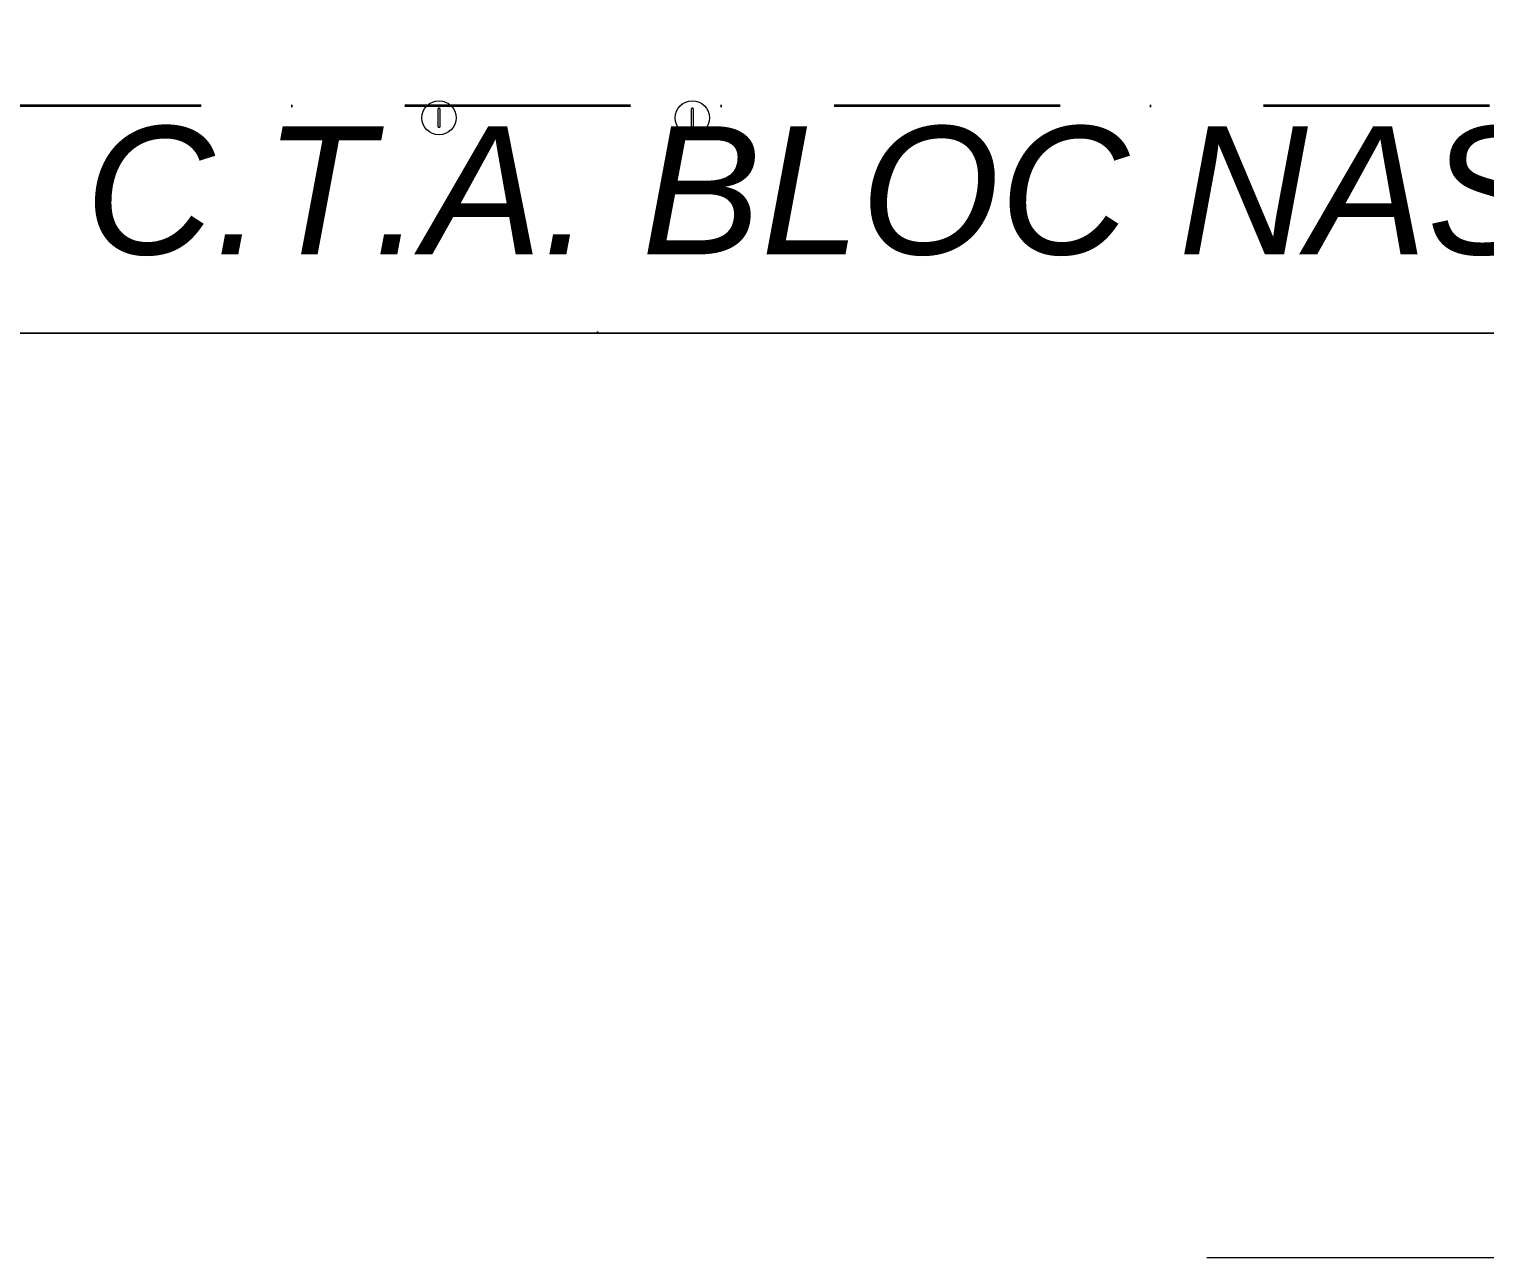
# Model space of a CAD drawing. Header units: millimetres. Extents: x 1322820 to 1391563, y 1051909 to 1098256.
# Drawn here: x 1330794 to 1331930, y 1081421 to 1082381 of the extents above; entities that cross this region are included whole.
import ezdxf
from ezdxf.enums import TextEntityAlignment as Align

# ---------------------------------------------------------------- set-up
doc = ezdxf.new("R2010")
doc.units = ezdxf.units.MM
doc.header["$MEASUREMENT"] = 0
doc.linetypes.add('AStair_dashed', pattern=[1800, 800, -1000])
doc.linetypes.add('Dot & Dashed', pattern=[335.138881, 176.388884, -88.194442, 0, -70.555556])
doc.layers.get('0').update_dxf_attribs({"true_color": 0x787878})
for name, color, linetype, lineweight, true_color in [('instalatii - echipamente_Pen_No__21', 7, 'Continuous', 20, 0x787878), ('New_arhitectura - axe_Pen_No__201', 7, 'Continuous', 35, 0x787878), ('New_instalatii - echipamente_Pen_No__1', 7, 'Continuous', 13, 0x787878), ('New_instalatii - echipamente_Pen_No__21', 7, 'Continuous', 20, 0x787878)]:
    doc.layers.add(name, color=color, linetype=linetype, lineweight=lineweight, true_color=true_color)
doc.layers.add('New_arhitectura - axe', color=7, linetype='Continuous', true_color=0x787878)
doc.styles.add('GENERATED_STYLE_1', font='arialbd.ttf')
doc.styles.add('GENERATED_STYLE_3', font='ariali.ttf')

# ---------------------------------------------------------------- blocks, each defined once
blk = doc.blocks.new('Standard grid marker_8')
at = {"layer": 'New_arhitectura - axe_Pen_No__201', "linetype": 'Dot & Dashed', "lineweight": 35}
blk.add_line((1000, 0), (22646.9, 0), dxfattribs=at)
at = {"layer": 'New_arhitectura - axe_Pen_No__201', "lineweight": 35, "style": 'GENERATED_STYLE_1'}
blk.add_attdef('AC_MarkerText_1', text='', height=125, rotation=180, dxfattribs=at).set_placement((23752.9, 6.1), align=Align.MIDDLE_CENTER)
blk = doc.blocks.new('terasa')
at = {"layer": 'instalatii - echipamente_Pen_No__21', "linetype": 'Continuous', "lineweight": 20}
for p, q in [((1331112.642, 1082317.794), (1331112.642, 1082304.937)), ((1331114.62, 1082304.937), (1331114.62, 1082317.794)), ((1331310.444, 1082317.794), (1331310.444, 1082304.937)), ((1331312.422, 1082304.937), (1331312.422, 1082317.794)), ((1331237.257, 1082143.233), (1329853.899, 1082143.233)), ((1331237.257, 1082143.233), (1331237.257, 1082144.47)), ((1331237.257, 1082144.47), (1331237.257, 1082143.233)), ((1332620.616, 1082143.233), (1331237.257, 1082143.233))]:
    blk.add_line(p, q, dxfattribs=at)
at = {"layer": 'instalatii - echipamente_Pen_No__21', "linetype": 'Continuous', "lineweight": 20, "flags": 128}
for points in [[(1331113.631, 1082318.783), (1331113.61, 1082318.783), (1331113.599, 1082318.783), (1331113.586, 1082318.783), (1331113.571, 1082318.782), (1331113.56, 1082318.782), (1331113.549, 1082318.782), (1331113.537, 1082318.781), (1331113.524, 1082318.78), (1331113.511, 1082318.779), (1331113.499, 1082318.778), (1331113.486, 1082318.777), (1331113.472, 1082318.775), (1331113.459, 1082318.772), (1331113.445, 1082318.77), (1331113.43, 1082318.767), (1331113.415, 1082318.763), (1331113.399, 1082318.759), (1331113.382, 1082318.754), (1331113.365, 1082318.748), (1331113.346, 1082318.742), (1331113.336, 1082318.739), (1331113.326, 1082318.735), (1331113.316, 1082318.731), (1331113.305, 1082318.727), (1331113.295, 1082318.723), (1331113.284, 1082318.719), (1331113.274, 1082318.715), (1331113.263, 1082318.711), (1331113.252, 1082318.706), (1331113.242, 1082318.702), (1331113.231, 1082318.697), (1331113.221, 1082318.693), (1331113.21, 1082318.688), (1331113.2, 1082318.684), (1331113.19, 1082318.679), (1331113.18, 1082318.675), (1331113.171, 1082318.67), (1331113.161, 1082318.665), (1331113.152, 1082318.661), (1331113.135, 1082318.652), (1331113.119, 1082318.644), (1331113.105, 1082318.635), (1331113.091, 1082318.627), (1331113.078, 1082318.619), (1331113.066, 1082318.611), (1331113.054, 1082318.603), (1331113.043, 1082318.595), (1331113.033, 1082318.587), (1331113.023, 1082318.579), (1331113.013, 1082318.571), (1331113.004, 1082318.562), (1331112.994, 1082318.554), (1331112.985, 1082318.545), (1331112.976, 1082318.537), (1331112.967, 1082318.528), (1331112.958, 1082318.519), (1331112.949, 1082318.511), (1331112.94, 1082318.502), (1331112.931, 1082318.493), (1331112.923, 1082318.484), (1331112.914, 1082318.475), (1331112.905, 1082318.467), (1331112.896, 1082318.458), (1331112.888, 1082318.449), (1331112.879, 1082318.439), (1331112.871, 1082318.43), (1331112.862, 1082318.421), (1331112.854, 1082318.411), (1331112.845, 1082318.401), (1331112.837, 1082318.391), (1331112.829, 1082318.381), (1331112.821, 1082318.37), (1331112.813, 1082318.358), (1331112.805, 1082318.346), (1331112.797, 1082318.333), (1331112.789, 1082318.319), (1331112.78, 1082318.305), (1331112.772, 1082318.289), (1331112.763, 1082318.272), (1331112.759, 1082318.263), (1331112.754, 1082318.253), (1331112.75, 1082318.244), (1331112.745, 1082318.234), (1331112.741, 1082318.224), (1331112.736, 1082318.214), (1331112.732, 1082318.203), (1331112.727, 1082318.193), (1331112.722, 1082318.182), (1331112.718, 1082318.171), (1331112.714, 1082318.161), (1331112.709, 1082318.15), (1331112.705, 1082318.139), (1331112.701, 1082318.129), (1331112.697, 1082318.118), (1331112.693, 1082318.108), (1331112.689, 1082318.098), (1331112.686, 1082318.088), (1331112.682, 1082318.078), (1331112.679, 1082318.069), (1331112.673, 1082318.05), (1331112.668, 1082318.033), (1331112.664, 1082318.017), (1331112.66, 1082318.001), (1331112.656, 1082317.986), (1331112.653, 1082317.972), (1331112.651, 1082317.958), (1331112.649, 1082317.945), (1331112.647, 1082317.932), (1331112.646, 1082317.919), (1331112.645, 1082317.906), (1331112.644, 1082317.894), (1331112.643, 1082317.882), (1331112.643, 1082317.87), (1331112.642, 1082317.859), (1331112.642, 1082317.848), (1331112.642, 1082317.834), (1331112.642, 1082317.821), (1331112.642, 1082317.794)], [(1331114.62, 1082317.794), (1331114.62, 1082317.814), (1331114.62, 1082317.825), (1331114.62, 1082317.838), (1331114.62, 1082317.853), (1331114.619, 1082317.864), (1331114.619, 1082317.876), (1331114.618, 1082317.888), (1331114.617, 1082317.9), (1331114.616, 1082317.913), (1331114.615, 1082317.926), (1331114.614, 1082317.939), (1331114.612, 1082317.952), (1331114.61, 1082317.965), (1331114.607, 1082317.979), (1331114.604, 1082317.994), (1331114.6, 1082318.009), (1331114.596, 1082318.025), (1331114.591, 1082318.042), (1331114.586, 1082318.059), (1331114.579, 1082318.078), (1331114.576, 1082318.088), (1331114.572, 1082318.098), (1331114.569, 1082318.108), (1331114.565, 1082318.118), (1331114.561, 1082318.129), (1331114.557, 1082318.139), (1331114.552, 1082318.15), (1331114.548, 1082318.161), (1331114.544, 1082318.171), (1331114.539, 1082318.182), (1331114.535, 1082318.193), (1331114.53, 1082318.203), (1331114.526, 1082318.214), (1331114.521, 1082318.224), (1331114.517, 1082318.234), (1331114.512, 1082318.244), (1331114.507, 1082318.253), (1331114.503, 1082318.263), (1331114.498, 1082318.272), (1331114.49, 1082318.289), (1331114.481, 1082318.305), (1331114.473, 1082318.319), (1331114.465, 1082318.333), (1331114.457, 1082318.346), (1331114.449, 1082318.358), (1331114.441, 1082318.37), (1331114.432, 1082318.381), (1331114.424, 1082318.391), (1331114.416, 1082318.401), (1331114.408, 1082318.411), (1331114.4, 1082318.421), (1331114.391, 1082318.43), (1331114.383, 1082318.439), (1331114.374, 1082318.449), (1331114.365, 1082318.458), (1331114.357, 1082318.467), (1331114.348, 1082318.475), (1331114.339, 1082318.484), (1331114.33, 1082318.493), (1331114.322, 1082318.502), (1331114.313, 1082318.511), (1331114.304, 1082318.519), (1331114.295, 1082318.528), (1331114.286, 1082318.537), (1331114.277, 1082318.545), (1331114.268, 1082318.554), (1331114.258, 1082318.562), (1331114.249, 1082318.571), (1331114.239, 1082318.579), (1331114.229, 1082318.587), (1331114.218, 1082318.595), (1331114.207, 1082318.603), (1331114.196, 1082318.611), (1331114.184, 1082318.619), (1331114.171, 1082318.627), (1331114.157, 1082318.635), (1331114.142, 1082318.644), (1331114.127, 1082318.652), (1331114.109, 1082318.661), (1331114.1, 1082318.665), (1331114.091, 1082318.67), (1331114.082, 1082318.675), (1331114.072, 1082318.679), (1331114.062, 1082318.684), (1331114.051, 1082318.688), (1331114.041, 1082318.693), (1331114.031, 1082318.697), (1331114.02, 1082318.702), (1331114.009, 1082318.706), (1331113.999, 1082318.711), (1331113.988, 1082318.715), (1331113.977, 1082318.719), (1331113.967, 1082318.723), (1331113.956, 1082318.727), (1331113.946, 1082318.731), (1331113.936, 1082318.735), (1331113.926, 1082318.739), (1331113.916, 1082318.742), (1331113.906, 1082318.745), (1331113.888, 1082318.751), (1331113.871, 1082318.756), (1331113.855, 1082318.761), (1331113.839, 1082318.765), (1331113.824, 1082318.768), (1331113.81, 1082318.771), (1331113.796, 1082318.774), (1331113.783, 1082318.776), (1331113.77, 1082318.777), (1331113.757, 1082318.779), (1331113.744, 1082318.78), (1331113.731, 1082318.781), (1331113.719, 1082318.781), (1331113.707, 1082318.782), (1331113.696, 1082318.782), (1331113.685, 1082318.783), (1331113.671, 1082318.783), (1331113.658, 1082318.783), (1331113.631, 1082318.783)], [(1331311.433, 1082318.783), (1331311.412, 1082318.783), (1331311.402, 1082318.783), (1331311.389, 1082318.783), (1331311.373, 1082318.782), (1331311.363, 1082318.782), (1331311.351, 1082318.782), (1331311.339, 1082318.781), (1331311.326, 1082318.78), (1331311.314, 1082318.779), (1331311.301, 1082318.778), (1331311.288, 1082318.777), (1331311.275, 1082318.775), (1331311.261, 1082318.772), (1331311.247, 1082318.77), (1331311.232, 1082318.767), (1331311.217, 1082318.763), (1331311.201, 1082318.759), (1331311.185, 1082318.754), (1331311.167, 1082318.748), (1331311.148, 1082318.742), (1331311.138, 1082318.739), (1331311.128, 1082318.735), (1331311.118, 1082318.731), (1331311.108, 1082318.727), (1331311.097, 1082318.723), (1331311.087, 1082318.719), (1331311.076, 1082318.715), (1331311.065, 1082318.711), (1331311.055, 1082318.706), (1331311.044, 1082318.702), (1331311.033, 1082318.697), (1331311.023, 1082318.693), (1331311.013, 1082318.688), (1331311.002, 1082318.684), (1331310.992, 1082318.679), (1331310.982, 1082318.675), (1331310.973, 1082318.67), (1331310.963, 1082318.665), (1331310.954, 1082318.661), (1331310.937, 1082318.652), (1331310.921, 1082318.644), (1331310.907, 1082318.635), (1331310.893, 1082318.627), (1331310.88, 1082318.619), (1331310.868, 1082318.611), (1331310.857, 1082318.603), (1331310.846, 1082318.595), (1331310.835, 1082318.587), (1331310.825, 1082318.579), (1331310.815, 1082318.571), (1331310.806, 1082318.562), (1331310.796, 1082318.554), (1331310.787, 1082318.545), (1331310.778, 1082318.537), (1331310.769, 1082318.528), (1331310.76, 1082318.519), (1331310.751, 1082318.511), (1331310.742, 1082318.502), (1331310.734, 1082318.493), (1331310.725, 1082318.484), (1331310.716, 1082318.475), (1331310.707, 1082318.467), (1331310.699, 1082318.458), (1331310.69, 1082318.449), (1331310.681, 1082318.439), (1331310.673, 1082318.43), (1331310.664, 1082318.421), (1331310.656, 1082318.411), (1331310.648, 1082318.401), (1331310.64, 1082318.391), (1331310.631, 1082318.381), (1331310.623, 1082318.37), (1331310.615, 1082318.358), (1331310.607, 1082318.346), (1331310.599, 1082318.333), (1331310.591, 1082318.319), (1331310.583, 1082318.305), (1331310.574, 1082318.289), (1331310.565, 1082318.272), (1331310.561, 1082318.263), (1331310.556, 1082318.253), (1331310.552, 1082318.244), (1331310.547, 1082318.234), (1331310.543, 1082318.224), (1331310.538, 1082318.214), (1331310.534, 1082318.203), (1331310.529, 1082318.193), (1331310.525, 1082318.182), (1331310.52, 1082318.171), (1331310.516, 1082318.161), (1331310.512, 1082318.15), (1331310.507, 1082318.139), (1331310.503, 1082318.129), (1331310.499, 1082318.118), (1331310.495, 1082318.108), (1331310.492, 1082318.098), (1331310.488, 1082318.088), (1331310.485, 1082318.078), (1331310.481, 1082318.069), (1331310.476, 1082318.05), (1331310.47, 1082318.033), (1331310.466, 1082318.017), (1331310.462, 1082318.001), (1331310.459, 1082317.986), (1331310.456, 1082317.972), (1331310.453, 1082317.958), (1331310.451, 1082317.945), (1331310.45, 1082317.932), (1331310.448, 1082317.919), (1331310.447, 1082317.906), (1331310.446, 1082317.894), (1331310.445, 1082317.882), (1331310.445, 1082317.87), (1331310.445, 1082317.859), (1331310.444, 1082317.848), (1331310.444, 1082317.834), (1331310.444, 1082317.821), (1331310.444, 1082317.794)], [(1331312.422, 1082317.794), (1331312.422, 1082317.814), (1331312.422, 1082317.825), (1331312.422, 1082317.838), (1331312.422, 1082317.853), (1331312.421, 1082317.864), (1331312.421, 1082317.876), (1331312.42, 1082317.888), (1331312.42, 1082317.9), (1331312.419, 1082317.913), (1331312.417, 1082317.926), (1331312.416, 1082317.939), (1331312.414, 1082317.952), (1331312.412, 1082317.965), (1331312.409, 1082317.979), (1331312.406, 1082317.994), (1331312.402, 1082318.009), (1331312.398, 1082318.025), (1331312.393, 1082318.042), (1331312.388, 1082318.059), (1331312.381, 1082318.078), (1331312.378, 1082318.088), (1331312.374, 1082318.098), (1331312.371, 1082318.108), (1331312.367, 1082318.118), (1331312.363, 1082318.129), (1331312.359, 1082318.139), (1331312.355, 1082318.15), (1331312.35, 1082318.161), (1331312.346, 1082318.171), (1331312.341, 1082318.182), (1331312.337, 1082318.193), (1331312.332, 1082318.203), (1331312.328, 1082318.214), (1331312.323, 1082318.224), (1331312.319, 1082318.234), (1331312.314, 1082318.244), (1331312.31, 1082318.253), (1331312.305, 1082318.263), (1331312.301, 1082318.272), (1331312.292, 1082318.289), (1331312.283, 1082318.305), (1331312.275, 1082318.319), (1331312.267, 1082318.333), (1331312.259, 1082318.346), (1331312.251, 1082318.358), (1331312.243, 1082318.37), (1331312.235, 1082318.381), (1331312.227, 1082318.391), (1331312.218, 1082318.401), (1331312.21, 1082318.411), (1331312.202, 1082318.421), (1331312.193, 1082318.43), (1331312.185, 1082318.439), (1331312.176, 1082318.449), (1331312.168, 1082318.458), (1331312.159, 1082318.467), (1331312.15, 1082318.475), (1331312.141, 1082318.484), (1331312.132, 1082318.493), (1331312.124, 1082318.502), (1331312.115, 1082318.511), (1331312.106, 1082318.519), (1331312.097, 1082318.528), (1331312.088, 1082318.537), (1331312.079, 1082318.545), (1331312.07, 1082318.554), (1331312.06, 1082318.562), (1331312.051, 1082318.571), (1331312.041, 1082318.579), (1331312.031, 1082318.587), (1331312.02, 1082318.595), (1331312.01, 1082318.603), (1331311.998, 1082318.611), (1331311.986, 1082318.619), (1331311.973, 1082318.627), (1331311.959, 1082318.635), (1331311.945, 1082318.644), (1331311.929, 1082318.652), (1331311.912, 1082318.661), (1331311.903, 1082318.665), (1331311.893, 1082318.67), (1331311.884, 1082318.675), (1331311.874, 1082318.679), (1331311.864, 1082318.684), (1331311.854, 1082318.688), (1331311.843, 1082318.693), (1331311.833, 1082318.697), (1331311.822, 1082318.702), (1331311.812, 1082318.706), (1331311.801, 1082318.711), (1331311.79, 1082318.715), (1331311.78, 1082318.719), (1331311.769, 1082318.723), (1331311.759, 1082318.727), (1331311.748, 1082318.731), (1331311.738, 1082318.735), (1331311.728, 1082318.739), (1331311.718, 1082318.742), (1331311.709, 1082318.745), (1331311.69, 1082318.751), (1331311.673, 1082318.756), (1331311.657, 1082318.761), (1331311.641, 1082318.765), (1331311.626, 1082318.768), (1331311.612, 1082318.771), (1331311.598, 1082318.774), (1331311.585, 1082318.776), (1331311.572, 1082318.777), (1331311.559, 1082318.779), (1331311.546, 1082318.78), (1331311.533, 1082318.781), (1331311.521, 1082318.781), (1331311.509, 1082318.782), (1331311.498, 1082318.782), (1331311.487, 1082318.783), (1331311.473, 1082318.783), (1331311.461, 1082318.783), (1331311.433, 1082318.783)], [(1331112.642, 1082304.937), (1331112.642, 1082304.916), (1331112.642, 1082304.905), (1331112.642, 1082304.892), (1331112.642, 1082304.877), (1331112.643, 1082304.866), (1331112.643, 1082304.855), (1331112.644, 1082304.843), (1331112.644, 1082304.83), (1331112.645, 1082304.818), (1331112.647, 1082304.805), (1331112.648, 1082304.792), (1331112.65, 1082304.779), (1331112.652, 1082304.765), (1331112.655, 1082304.751), (1331112.658, 1082304.737), (1331112.662, 1082304.722), (1331112.666, 1082304.706), (1331112.671, 1082304.689), (1331112.676, 1082304.671), (1331112.682, 1082304.652), (1331112.686, 1082304.643), (1331112.689, 1082304.633), (1331112.693, 1082304.622), (1331112.697, 1082304.612), (1331112.701, 1082304.602), (1331112.705, 1082304.591), (1331112.709, 1082304.58), (1331112.714, 1082304.57), (1331112.718, 1082304.559), (1331112.722, 1082304.548), (1331112.727, 1082304.538), (1331112.732, 1082304.527), (1331112.736, 1082304.517), (1331112.741, 1082304.507), (1331112.745, 1082304.497), (1331112.75, 1082304.487), (1331112.754, 1082304.477), (1331112.759, 1082304.468), (1331112.763, 1082304.459), (1331112.772, 1082304.442), (1331112.78, 1082304.426), (1331112.789, 1082304.411), (1331112.797, 1082304.397), (1331112.805, 1082304.384), (1331112.813, 1082304.372), (1331112.821, 1082304.361), (1331112.829, 1082304.35), (1331112.837, 1082304.339), (1331112.845, 1082304.329), (1331112.854, 1082304.319), (1331112.862, 1082304.31), (1331112.871, 1082304.3), (1331112.879, 1082304.291), (1331112.888, 1082304.282), (1331112.896, 1082304.273), (1331112.905, 1082304.264), (1331112.914, 1082304.255), (1331112.923, 1082304.246), (1331112.931, 1082304.237), (1331112.94, 1082304.229), (1331112.949, 1082304.22), (1331112.958, 1082304.211), (1331112.967, 1082304.202), (1331112.976, 1082304.194), (1331112.985, 1082304.185), (1331112.994, 1082304.177), (1331113.004, 1082304.168), (1331113.013, 1082304.16), (1331113.023, 1082304.152), (1331113.033, 1082304.144), (1331113.043, 1082304.136), (1331113.054, 1082304.127), (1331113.066, 1082304.119), (1331113.078, 1082304.111), (1331113.091, 1082304.103), (1331113.105, 1082304.095), (1331113.119, 1082304.087), (1331113.135, 1082304.078), (1331113.152, 1082304.07), (1331113.161, 1082304.065), (1331113.171, 1082304.061), (1331113.18, 1082304.056), (1331113.19, 1082304.051), (1331113.2, 1082304.047), (1331113.21, 1082304.042), (1331113.221, 1082304.038), (1331113.231, 1082304.033), (1331113.242, 1082304.029), (1331113.252, 1082304.024), (1331113.263, 1082304.02), (1331113.274, 1082304.016), (1331113.284, 1082304.011), (1331113.295, 1082304.007), (1331113.305, 1082304.003), (1331113.316, 1082303.999), (1331113.326, 1082303.996), (1331113.336, 1082303.992), (1331113.346, 1082303.989), (1331113.355, 1082303.985), (1331113.374, 1082303.979), (1331113.391, 1082303.974), (1331113.407, 1082303.97), (1331113.423, 1082303.966), (1331113.438, 1082303.962), (1331113.452, 1082303.959), (1331113.466, 1082303.957), (1331113.479, 1082303.955), (1331113.492, 1082303.953), (1331113.505, 1082303.952), (1331113.518, 1082303.951), (1331113.53, 1082303.95), (1331113.543, 1082303.949), (1331113.555, 1082303.949), (1331113.566, 1082303.948), (1331113.577, 1082303.948), (1331113.591, 1082303.948), (1331113.603, 1082303.948), (1331113.631, 1082303.948)], [(1331113.631, 1082303.948), (1331113.652, 1082303.948), (1331113.662, 1082303.948), (1331113.675, 1082303.948), (1331113.69, 1082303.948), (1331113.701, 1082303.948), (1331113.713, 1082303.949), (1331113.725, 1082303.949), (1331113.738, 1082303.95), (1331113.75, 1082303.951), (1331113.763, 1082303.952), (1331113.776, 1082303.954), (1331113.789, 1082303.956), (1331113.803, 1082303.958), (1331113.817, 1082303.961), (1331113.831, 1082303.964), (1331113.847, 1082303.968), (1331113.863, 1082303.972), (1331113.879, 1082303.977), (1331113.897, 1082303.982), (1331113.916, 1082303.989), (1331113.926, 1082303.992), (1331113.936, 1082303.996), (1331113.946, 1082303.999), (1331113.956, 1082304.003), (1331113.967, 1082304.007), (1331113.977, 1082304.011), (1331113.988, 1082304.016), (1331113.999, 1082304.02), (1331114.009, 1082304.024), (1331114.02, 1082304.029), (1331114.031, 1082304.033), (1331114.041, 1082304.038), (1331114.051, 1082304.042), (1331114.062, 1082304.047), (1331114.072, 1082304.051), (1331114.082, 1082304.056), (1331114.091, 1082304.061), (1331114.1, 1082304.065), (1331114.109, 1082304.07), (1331114.127, 1082304.078), (1331114.142, 1082304.087), (1331114.157, 1082304.095), (1331114.171, 1082304.103), (1331114.184, 1082304.111), (1331114.196, 1082304.119), (1331114.207, 1082304.127), (1331114.218, 1082304.136), (1331114.229, 1082304.144), (1331114.239, 1082304.152), (1331114.249, 1082304.16), (1331114.258, 1082304.168), (1331114.268, 1082304.177), (1331114.277, 1082304.185), (1331114.286, 1082304.194), (1331114.295, 1082304.202), (1331114.304, 1082304.211), (1331114.313, 1082304.22), (1331114.322, 1082304.229), (1331114.33, 1082304.237), (1331114.339, 1082304.246), (1331114.348, 1082304.255), (1331114.357, 1082304.264), (1331114.365, 1082304.273), (1331114.374, 1082304.282), (1331114.383, 1082304.291), (1331114.391, 1082304.3), (1331114.4, 1082304.31), (1331114.408, 1082304.319), (1331114.416, 1082304.329), (1331114.424, 1082304.339), (1331114.432, 1082304.35), (1331114.441, 1082304.361), (1331114.449, 1082304.372), (1331114.457, 1082304.384), (1331114.465, 1082304.397), (1331114.473, 1082304.411), (1331114.481, 1082304.426), (1331114.49, 1082304.442), (1331114.498, 1082304.459), (1331114.503, 1082304.468), (1331114.507, 1082304.477), (1331114.512, 1082304.487), (1331114.517, 1082304.497), (1331114.521, 1082304.507), (1331114.526, 1082304.517), (1331114.53, 1082304.527), (1331114.535, 1082304.538), (1331114.539, 1082304.548), (1331114.544, 1082304.559), (1331114.548, 1082304.57), (1331114.552, 1082304.58), (1331114.557, 1082304.591), (1331114.561, 1082304.602), (1331114.565, 1082304.612), (1331114.569, 1082304.622), (1331114.572, 1082304.633), (1331114.576, 1082304.643), (1331114.579, 1082304.652), (1331114.582, 1082304.662), (1331114.588, 1082304.68), (1331114.594, 1082304.697), (1331114.598, 1082304.714), (1331114.602, 1082304.729), (1331114.605, 1082304.744), (1331114.608, 1082304.758), (1331114.611, 1082304.772), (1331114.613, 1082304.785), (1331114.614, 1082304.798), (1331114.616, 1082304.811), (1331114.617, 1082304.824), (1331114.618, 1082304.837), (1331114.618, 1082304.849), (1331114.619, 1082304.861), (1331114.619, 1082304.872), (1331114.62, 1082304.883), (1331114.62, 1082304.897), (1331114.62, 1082304.909), (1331114.62, 1082304.937)], [(1331310.444, 1082304.937), (1331310.444, 1082304.916), (1331310.444, 1082304.905), (1331310.444, 1082304.892), (1331310.444, 1082304.877), (1331310.445, 1082304.866), (1331310.445, 1082304.855), (1331310.446, 1082304.843), (1331310.447, 1082304.83), (1331310.448, 1082304.818), (1331310.449, 1082304.805), (1331310.45, 1082304.792), (1331310.452, 1082304.779), (1331310.454, 1082304.765), (1331310.457, 1082304.751), (1331310.46, 1082304.737), (1331310.464, 1082304.722), (1331310.468, 1082304.706), (1331310.473, 1082304.689), (1331310.478, 1082304.671), (1331310.485, 1082304.652), (1331310.488, 1082304.643), (1331310.492, 1082304.633), (1331310.495, 1082304.622), (1331310.499, 1082304.612), (1331310.503, 1082304.602), (1331310.507, 1082304.591), (1331310.512, 1082304.58), (1331310.516, 1082304.57), (1331310.52, 1082304.559), (1331310.525, 1082304.548), (1331310.529, 1082304.538), (1331310.534, 1082304.527), (1331310.538, 1082304.517), (1331310.543, 1082304.507), (1331310.547, 1082304.497), (1331310.552, 1082304.487), (1331310.556, 1082304.477), (1331310.561, 1082304.468), (1331310.565, 1082304.459), (1331310.574, 1082304.442), (1331310.583, 1082304.426), (1331310.591, 1082304.411), (1331310.599, 1082304.397), (1331310.607, 1082304.384), (1331310.615, 1082304.372), (1331310.623, 1082304.361), (1331310.631, 1082304.35), (1331310.64, 1082304.339), (1331310.648, 1082304.329), (1331310.656, 1082304.319), (1331310.664, 1082304.31), (1331310.673, 1082304.3), (1331310.681, 1082304.291), (1331310.69, 1082304.282), (1331310.699, 1082304.273), (1331310.707, 1082304.264), (1331310.716, 1082304.255), (1331310.725, 1082304.246), (1331310.734, 1082304.237), (1331310.742, 1082304.229), (1331310.751, 1082304.22), (1331310.76, 1082304.211), (1331310.769, 1082304.202), (1331310.778, 1082304.194), (1331310.787, 1082304.185), (1331310.796, 1082304.177), (1331310.806, 1082304.168), (1331310.815, 1082304.16), (1331310.825, 1082304.152), (1331310.835, 1082304.144), (1331310.846, 1082304.136), (1331310.857, 1082304.127), (1331310.868, 1082304.119), (1331310.88, 1082304.111), (1331310.893, 1082304.103), (1331310.907, 1082304.095), (1331310.921, 1082304.087), (1331310.937, 1082304.078), (1331310.954, 1082304.07), (1331310.963, 1082304.065), (1331310.973, 1082304.061), (1331310.982, 1082304.056), (1331310.992, 1082304.051), (1331311.002, 1082304.047), (1331311.013, 1082304.042), (1331311.023, 1082304.038), (1331311.033, 1082304.033), (1331311.044, 1082304.029), (1331311.055, 1082304.024), (1331311.065, 1082304.02), (1331311.076, 1082304.016), (1331311.087, 1082304.011), (1331311.097, 1082304.007), (1331311.108, 1082304.003), (1331311.118, 1082303.999), (1331311.128, 1082303.996), (1331311.138, 1082303.992), (1331311.148, 1082303.989), (1331311.157, 1082303.985), (1331311.176, 1082303.979), (1331311.193, 1082303.974), (1331311.209, 1082303.97), (1331311.225, 1082303.966), (1331311.24, 1082303.962), (1331311.254, 1082303.959), (1331311.268, 1082303.957), (1331311.281, 1082303.955), (1331311.294, 1082303.953), (1331311.307, 1082303.952), (1331311.32, 1082303.951), (1331311.333, 1082303.95), (1331311.345, 1082303.949), (1331311.357, 1082303.949), (1331311.368, 1082303.948), (1331311.379, 1082303.948), (1331311.393, 1082303.948), (1331311.406, 1082303.948), (1331311.433, 1082303.948)], [(1331311.433, 1082303.948), (1331311.454, 1082303.948), (1331311.464, 1082303.948), (1331311.478, 1082303.948), (1331311.493, 1082303.948), (1331311.504, 1082303.948), (1331311.515, 1082303.949), (1331311.527, 1082303.949), (1331311.54, 1082303.95), (1331311.552, 1082303.951), (1331311.565, 1082303.952), (1331311.578, 1082303.954), (1331311.592, 1082303.956), (1331311.605, 1082303.958), (1331311.619, 1082303.961), (1331311.634, 1082303.964), (1331311.649, 1082303.968), (1331311.665, 1082303.972), (1331311.682, 1082303.977), (1331311.699, 1082303.982), (1331311.718, 1082303.989), (1331311.728, 1082303.992), (1331311.738, 1082303.996), (1331311.748, 1082303.999), (1331311.759, 1082304.003), (1331311.769, 1082304.007), (1331311.78, 1082304.011), (1331311.79, 1082304.016), (1331311.801, 1082304.02), (1331311.812, 1082304.024), (1331311.822, 1082304.029), (1331311.833, 1082304.033), (1331311.843, 1082304.038), (1331311.854, 1082304.042), (1331311.864, 1082304.047), (1331311.874, 1082304.051), (1331311.884, 1082304.056), (1331311.893, 1082304.061), (1331311.903, 1082304.065), (1331311.912, 1082304.07), (1331311.929, 1082304.078), (1331311.945, 1082304.087), (1331311.959, 1082304.095), (1331311.973, 1082304.103), (1331311.986, 1082304.111), (1331311.998, 1082304.119), (1331312.01, 1082304.127), (1331312.02, 1082304.136), (1331312.031, 1082304.144), (1331312.041, 1082304.152), (1331312.051, 1082304.16), (1331312.06, 1082304.168), (1331312.07, 1082304.177), (1331312.079, 1082304.185), (1331312.088, 1082304.194), (1331312.097, 1082304.202), (1331312.106, 1082304.211), (1331312.115, 1082304.22), (1331312.124, 1082304.229), (1331312.132, 1082304.237), (1331312.141, 1082304.246), (1331312.15, 1082304.255), (1331312.159, 1082304.264), (1331312.168, 1082304.273), (1331312.176, 1082304.282), (1331312.185, 1082304.291), (1331312.193, 1082304.3), (1331312.202, 1082304.31), (1331312.21, 1082304.319), (1331312.218, 1082304.329), (1331312.227, 1082304.339), (1331312.235, 1082304.35), (1331312.243, 1082304.361), (1331312.251, 1082304.372), (1331312.259, 1082304.384), (1331312.267, 1082304.397), (1331312.275, 1082304.411), (1331312.283, 1082304.426), (1331312.292, 1082304.442), (1331312.301, 1082304.459), (1331312.305, 1082304.468), (1331312.31, 1082304.477), (1331312.314, 1082304.487), (1331312.319, 1082304.497), (1331312.323, 1082304.507), (1331312.328, 1082304.517), (1331312.332, 1082304.527), (1331312.337, 1082304.538), (1331312.341, 1082304.548), (1331312.346, 1082304.559), (1331312.35, 1082304.57), (1331312.355, 1082304.58), (1331312.359, 1082304.591), (1331312.363, 1082304.602), (1331312.367, 1082304.612), (1331312.371, 1082304.622), (1331312.374, 1082304.633), (1331312.378, 1082304.643), (1331312.381, 1082304.652), (1331312.385, 1082304.662), (1331312.391, 1082304.68), (1331312.396, 1082304.697), (1331312.4, 1082304.714), (1331312.404, 1082304.729), (1331312.408, 1082304.744), (1331312.41, 1082304.758), (1331312.413, 1082304.772), (1331312.415, 1082304.785), (1331312.417, 1082304.798), (1331312.418, 1082304.811), (1331312.419, 1082304.824), (1331312.42, 1082304.837), (1331312.421, 1082304.849), (1331312.421, 1082304.861), (1331312.422, 1082304.872), (1331312.422, 1082304.883), (1331312.422, 1082304.897), (1331312.422, 1082304.909), (1331312.422, 1082304.937)]]:
    blk.add_lwpolyline(points, dxfattribs=at)
at = {"layer": 'instalatii - echipamente_Pen_No__21', "linetype": 'AStair_dashed', "lineweight": 20, "flags": 128}
blk.add_lwpolyline([(1329852.642, 1082143.233), (1332621.873, 1082143.233), (1332621.873, 1081421.255), (1329852.642, 1081421.255)], close=True, dxfattribs=at)
at = {"layer": 'instalatii - echipamente_Pen_No__21', "linetype": 'Continuous', "lineweight": 20}
for centre in [(1331113.631, 1082311.365), (1331311.433, 1082311.365)]:
    blk.add_circle(centre, 13.352, dxfattribs=at)
at = {"layer": 'New_instalatii - echipamente_Pen_No__21', "linetype": 'Continuous', "lineweight": 20, "flags": 128}
blk.add_lwpolyline([(1329852.642, 1082380.596), (1329852.642, 1082268.338), (1329846.708, 1082268.338), (1329846.708, 1082265.871), (1329843.246, 1082265.871), (1329843.246, 1082268.896), (1329835.334, 1082268.896), (1329835.334, 1082267.849), (1329830.389, 1082267.849, 0.41421356), (1329825.444, 1082262.904), (1329825.444, 1082241.145, 0.41421356), (1329830.389, 1082236.2), (1329835.334, 1082236.2), (1329835.334, 1082235.153), (1329843.246, 1082235.153), (1329843.246, 1082238.178), (1329846.708, 1082238.178), (1329846.708, 1082235.7), (1329852.642, 1082235.7), (1329852.642, 1082143.233), (1330521.708, 1082143.233), (1330884.919, 1082143.233), (1331237.257, 1082143.233), (1332621.873, 1082143.233)], format="xyb", dxfattribs=at)
at = {"layer": 'New_arhitectura - axe', "linetype": 'Continuous', "lineweight": 13, "zscale": 1000, "rotation": 180}
blk.add_blockref('Standard grid marker_8', (1346678.502, 1082320.6), dxfattribs=at)
at = {"layer": 'New_instalatii - echipamente_Pen_No__1', "linetype": 'Continuous', "lineweight": 13, "insert": (1331718.241, 1082239.7), "char_height": 100, "attachment_point": 5, "style": 'GENERATED_STYLE_3'}
blk.add_mtext('\\A1;C.T.A. BLOC NASTERI (E3)', dxfattribs=at)

msp = doc.modelspace()

# ---------------------------------------------------------------- block references
msp.add_blockref('terasa', (0, 0))

doc.saveas('drawing.dxf')
